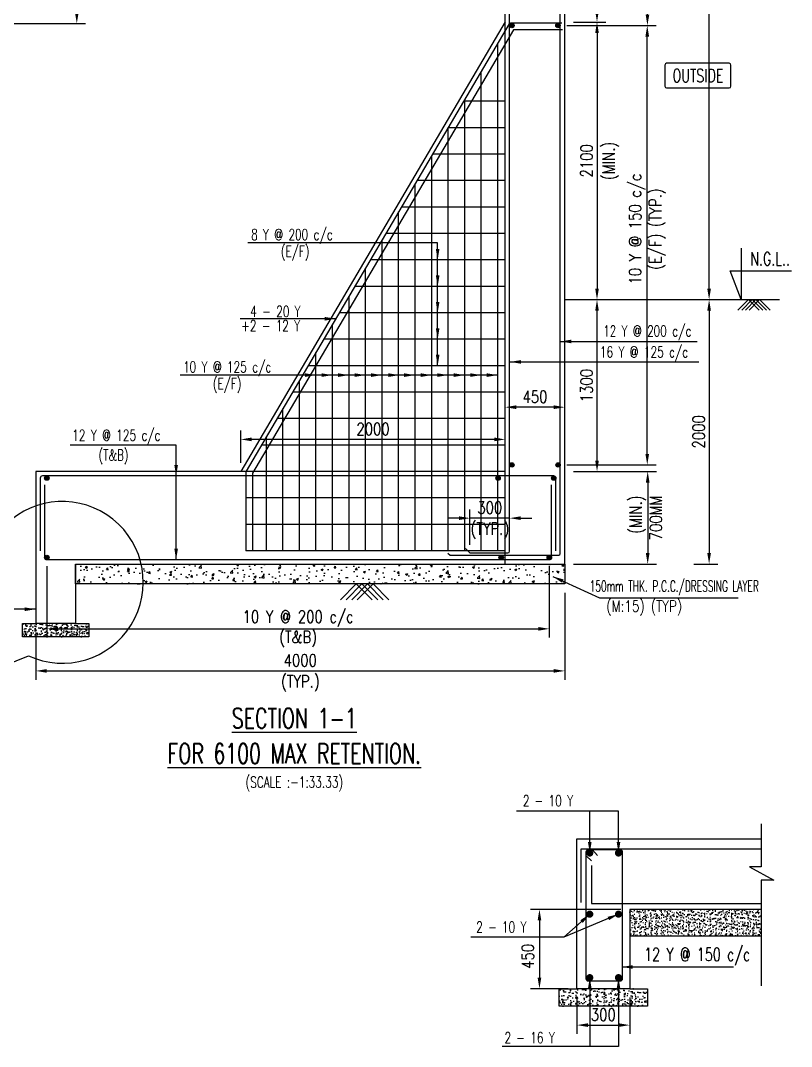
# Model space of a CAD drawing. Extents: x 455722 to 1142355, y -625363 to -272741.
# Drawn here: x 718397 to 735888, y -342805 to -319525 of the extents above; entities that cross this region are included whole.
import ezdxf
from ezdxf.enums import TextEntityAlignment as Align
from ezdxf.lldxf.tags import DXFTag

# ---------------------------------------------------------------- set-up
doc = ezdxf.new("R2010")
doc.units = 0
doc.header["$LTSCALE"] = 500
doc.header["$MEASUREMENT"] = 0
doc.linetypes.add('DASHED2', pattern=[0.375, 0.25, -0.125])
doc.layers.get('DEFPOINTS').update_dxf_attribs({"color": 4})
for name, color, linetype in [('NO. BEAM', 3, 'Continuous'), ('PCC', 7, 'Continuous'), ('S- PILE CAP', 4, 'Continuous'), ('S-BRECK LINE', 8, 'Continuous'), ('S-DIM-1', 5, 'Continuous'), ('S-FOOTING', 4, 'Continuous'), ('S-LEVEL SECTION', 3, 'Continuous'), ('S-PCC', 9, 'Continuous'), ('S-REINFORCEMENT', 6, 'Continuous'), ('S-RETAINING WALL', 6, 'Continuous'), ('S-TEXT', 2, 'Continuous'), ('S-TEXT-1', 4, 'Continuous'), ('S-TITIL', 6, 'Continuous'), ('ST', 6, 'Continuous'), ('TITLE', 4, 'Continuous')]:
    doc.layers.add(name, color=color, linetype=linetype)
doc.layers.add('S-CONCRETE', color=4, linetype='Continuous', lineweight=25)
doc.styles.add('ROMANS', font='r.shx', dxfattribs={"width": 0.8, "height": 275, "bigfont": 'bigfont.shx'})
tags = doc.linetypes.add('HIDDEN', pattern=[0.375, 0.25, -0.125]).pattern_tags.tags
tags[6:7] = [DXFTag(74, 4), DXFTag(75, 0), DXFTag(340, '0'), DXFTag(46, 1.0), DXFTag(50, 0.0), DXFTag(44, 0.0), DXFTag(45, 0.0)]
tags[4:5] = [DXFTag(74, 4), DXFTag(75, 0), DXFTag(340, '0'), DXFTag(46, 1.0), DXFTag(50, 0.0), DXFTag(44, 0.0), DXFTag(45, 0.0)]
doc.dimstyles.new('dim100', dxfattribs={"dimtxt": 250, "dimasz": 250, "dimexe": 200, "dimexo": 200, "dimgap": 100, "dimtad": 1, "dimdec": 0, "dimzin": 0, "dimdsep": 46, "dimtxsty": 'ROMANS', "dimcen": 0, "dimclrd": 5, "dimclre": 5, "dimclrt": 4, "dimadec": 0, "dimazin": 0, "dimtfac": 1, "dimtdec": 0, "dimtix": 1, "dimtofl": 0, "dimtmove": 2, "dimatfit": 3, "dimfxl": 0, "dimtolj": 1, "dimtzin": 0, "dimlwd": -1, "dimlwe": -1, "dimarcsym": 0})
doc.dimstyles.new('dim25', dxfattribs={"dimtxt": 250, "dimasz": 250, "dimexe": 200, "dimexo": 200, "dimgap": 100, "dimtad": 1, "dimdec": 0, "dimlfac": 0.25, "dimzin": 0, "dimdsep": 46, "dimtxsty": 'ROMANS', "dimcen": 0, "dimclrd": 5, "dimclre": 5, "dimclrt": 4, "dimadec": 0, "dimazin": 0, "dimtfac": 1, "dimtdec": 0, "dimtix": 1, "dimtofl": 0, "dimtmove": 2, "dimatfit": 3, "dimfxl": 0, "dimtolj": 1, "dimtzin": 0, "dimlwd": -1, "dimlwe": -1, "dimarcsym": 0})
doc.dimstyles.new('dim33.33', dxfattribs={"dimtxt": 250, "dimasz": 250, "dimexe": 200, "dimexo": 200, "dimgap": 100, "dimtad": 1, "dimdec": 0, "dimlfac": 0.333331, "dimzin": 0, "dimdsep": 46, "dimtxsty": 'ROMANS', "dimcen": 0, "dimclrd": 5, "dimclre": 5, "dimclrt": 4, "dimadec": 0, "dimazin": 0, "dimtfac": 1, "dimtdec": 0, "dimtix": 1, "dimtofl": 0, "dimtmove": 2, "dimatfit": 3, "dimfxl": 0, "dimtolj": 1, "dimtzin": 0, "dimlwd": -1, "dimlwe": -1, "dimarcsym": 0})

# ---------------------------------------------------------------- blocks, each defined once
blk = doc.blocks.new('*D299')
at = {"layer": 'DEFPOINTS', "color": 0, "transparency": 16777216}
for p in [(717331, -315092, 0), (717331, -319592, 0), (719674, -319592)]:
    blk.add_point(p, dxfattribs=at)
at = {"layer": 'S-DIM-1', "color": 5, "transparency": 16777216}
for p, q in [((717531, -315092), (719874, -315092)), ((717531, -319592), (719874, -319592))]:
    blk.add_line(p, q, dxfattribs=at)
at = {"layer": 'S-DIM-1', "color": 5, "lineweight": -3, "transparency": 16777216}
blk.add_line((719674, -315342), (719674, -319342), dxfattribs=at)
at = {"layer": 'S-DIM-1', "color": 5, "transparency": 16777216}
for points in [[(719632, -315342), (719716, -315342), (719674, -315092)], [(719632, -319342), (719716, -319342), (719674, -319592)]]:
    blk.add_solid(points, dxfattribs=at)
at = {"layer": 'S-DIM-1', "color": 4, "transparency": 16777216, "insert": (719590, -317342), "char_height": 275, "attachment_point": 5, "rotation": 90, "style": 'ROMANS'}
blk.add_mtext('\\A1; (MIN.)\\P1500MM ', dxfattribs=at)
blk = doc.blocks.new('*D344')
at = {"layer": 'DEFPOINTS', "color": 0, "ltscale": 0.3, "transparency": 16777216}
for p in [(731019, -341493, 288), (732219, -341493, 288), (732219, -342320)]:
    blk.add_point(p, dxfattribs=at)
at = {"layer": 'S-DIM-1', "color": 5, "ltscale": 0.3, "transparency": 16777216}
for p, q in [((731019, -341693), (731019, -342520)), ((732219, -341693), (732219, -342520)), ((731269, -342320), (731969, -342320))]:
    blk.add_line(p, q, dxfattribs=at)
for points in [[(731269, -342278), (731269, -342361), (731019, -342320)], [(731969, -342278), (731969, -342361), (732219, -342320)]]:
    blk.add_solid(points, dxfattribs=at)
at = {"layer": 'S-DIM-1', "color": 4, "ltscale": 0.3, "transparency": 16777216, "insert": (731619, -342082), "char_height": 275, "attachment_point": 5, "style": 'ROMANS'}
blk.add_mtext('\\A1;300', dxfattribs=at)
blk = doc.blocks.new('*D345')
at = {"layer": 'DEFPOINTS', "color": 0, "ltscale": 0.3, "transparency": 16777216}
for p in [(732219, -339694, 288), (730170, -341493), (731019, -341493, 288)]:
    blk.add_point(p, dxfattribs=at)
at = {"layer": 'S-DIM-1', "color": 5, "ltscale": 0.3, "transparency": 16777216}
for p, q in [((732019, -339694), (729970, -339694)), ((730170, -339944), (730170, -341243)), ((730819, -341493), (729970, -341493))]:
    blk.add_line(p, q, dxfattribs=at)
for points in [[(730129, -339944), (730212, -339944), (730170, -339694)], [(730129, -341243), (730212, -341243), (730170, -341493)]]:
    blk.add_solid(points, dxfattribs=at)
at = {"layer": 'S-DIM-1', "color": 4, "ltscale": 0.3, "transparency": 16777216, "insert": (729906, -340760), "char_height": 275, "attachment_point": 5, "rotation": 90, "style": 'ROMANS'}
blk.add_mtext('\\A1;450', dxfattribs=at)
blk = doc.blocks.new('*D368')
at = {"layer": 'DEFPOINTS', "color": 0, "transparency": 16777216}
for p in [(730594, -307209, 0), (732620, -307209), (730589, -319639, 0)]:
    blk.add_point(p, dxfattribs=at)
at = {"layer": 'S-DIM-1', "color": 5, "transparency": 16777216}
for p, q in [((730794, -307209), (732820, -307209)), ((730789, -319639), (732820, -319639))]:
    blk.add_line(p, q, dxfattribs=at)
at = {"layer": 'S-DIM-1', "color": 5, "lineweight": -3, "transparency": 16777216}
blk.add_line((732620, -319389), (732620, -307459), dxfattribs=at)
at = {"layer": 'S-DIM-1', "color": 5, "transparency": 16777216}
for points in [[(732579, -307459), (732662, -307459), (732620, -307209)], [(732579, -319389), (732662, -319389), (732620, -319639)]]:
    blk.add_solid(points, dxfattribs=at)
at = {"layer": 'S-DIM-1', "color": 4, "transparency": 16777216, "insert": (732620, -315131), "char_height": 275, "attachment_point": 5, "rotation": 90, "style": 'ROMANS'}
blk.add_mtext('\\A1;{8 Y @ 200 c/c\\P(E/F) (TYP.)}', dxfattribs=at)
blk = doc.blocks.new('*D369')
at = {"layer": 'DEFPOINTS', "color": 0, "transparency": 16777216}
for p in [(718994, -331709, -19), (730394, -331709, -19), (730394, -333328)]:
    blk.add_point(p, dxfattribs=at)
at = {"layer": 'S-DIM-1', "color": 5, "transparency": 16777216}
for p, q in [((718994, -331909), (718994, -333528)), ((730394, -331909), (730394, -333528)), ((719244, -333328), (730144, -333328))]:
    blk.add_line(p, q, dxfattribs=at)
for points in [[(719244, -333286), (719244, -333370), (718994, -333328)], [(730144, -333286), (730144, -333370), (730394, -333328)]]:
    blk.add_solid(points, dxfattribs=at)
at = {"layer": 'S-DIM-1', "color": 4, "transparency": 16777216, "insert": (724694, -333328), "char_height": 275, "attachment_point": 5, "style": 'ROMANS'}
blk.add_mtext('\\A1;10 Y @ 200 c/c\\P(T&B)', dxfattribs=at)
blk = doc.blocks.new('*D370')
at = {"layer": 'DEFPOINTS', "color": 0, "transparency": 16777216}
for p in [(730744, -332309), (718744, -333209), (730744, -334283)]:
    blk.add_point(p, dxfattribs=at)
at = {"layer": 'S-DIM-1', "color": 5, "transparency": 16777216}
for p, q in [((730744, -332509), (730744, -334483)), ((718744, -333409), (718744, -334483)), ((718994, -334283), (730494, -334283))]:
    blk.add_line(p, q, dxfattribs=at)
for points in [[(718994, -334241), (718994, -334324), (718744, -334283)], [(730494, -334241), (730494, -334324), (730744, -334283)]]:
    blk.add_solid(points, dxfattribs=at)
at = {"layer": 'S-DIM-1', "color": 4, "transparency": 16777216, "char_height": 275, "style": 'ROMANS'}
for s, insert, attachment_point in [('\\A1;4000', (724744, -334183), 8), ('\\A1;(TYP.)', (724744, -334383), 2)]:
    blk.add_mtext(s, dxfattribs=dict(at, insert=insert, attachment_point=attachment_point))
blk = doc.blocks.new('*D371')
at = {"layer": 'DEFPOINTS', "color": 0, "transparency": 16777216}
for p in [(730744, -307559, 0), (734019, -307559), (732523, -325859, 0)]:
    blk.add_point(p, dxfattribs=at)
at = {"layer": 'S-DIM-1', "color": 5, "transparency": 16777216}
for p, q in [((730944, -307559), (734219, -307559)), ((732723, -325859), (734219, -325859))]:
    blk.add_line(p, q, dxfattribs=at)
at = {"layer": 'S-DIM-1', "color": 5, "lineweight": -3, "transparency": 16777216}
blk.add_line((734019, -325609), (734019, -307809), dxfattribs=at)
at = {"layer": 'S-DIM-1', "color": 5, "transparency": 16777216}
for points in [[(733978, -307809), (734061, -307809), (734019, -307559)], [(733978, -325609), (734061, -325609), (734019, -325859)]]:
    blk.add_solid(points, dxfattribs=at)
at = {"layer": 'S-DIM-1', "color": 4, "transparency": 16777216, "insert": (734019, -314103), "char_height": 275, "attachment_point": 5, "rotation": 90, "style": 'ROMANS'}
blk.add_mtext('\\A1;6100\\P(MAX.)', dxfattribs=at)
blk = doc.blocks.new('*D373')
at = {"layer": 'DEFPOINTS', "color": 0, "transparency": 16777216}
for p in [(728594, -330817), (729494, -331458), (728594, -331619)]:
    blk.add_point(p, dxfattribs=at)
at = {"layer": 'S-DIM-1', "color": 5, "transparency": 16777216}
for p, q in [((728594, -331419), (728594, -330617)), ((729494, -331258), (729494, -330617))]:
    blk.add_line(p, q, dxfattribs=at)
at = {"layer": 'S-DIM-1', "color": 5, "lineweight": -3, "transparency": 16777216}
for p, q in [((728344, -330817), (728094, -330817)), ((729494, -330817), (728594, -330817)), ((729744, -330817), (729994, -330817))]:
    blk.add_line(p, q, dxfattribs=at)
at = {"layer": 'S-DIM-1', "color": 5, "transparency": 16777216}
for points in [[(728344, -330776), (728344, -330859), (728594, -330817)], [(729744, -330776), (729744, -330859), (729494, -330817)]]:
    blk.add_solid(points, dxfattribs=at)
at = {"layer": 'S-DIM-1', "color": 4, "transparency": 16777216, "char_height": 275, "style": 'ROMANS'}
for s, insert, attachment_point in [('\\A1;300', (729044, -330717), 8), ('\\A1;(TYP.)', (729044, -330917), 2)]:
    blk.add_mtext(s, dxfattribs=dict(at, insert=insert, attachment_point=attachment_point))
blk = doc.blocks.new('*D374')
at = {"layer": 'DEFPOINTS', "color": 0, "transparency": 16777216}
for p in [(729394, -328299), (729394, -328673), (730744, -328693)]:
    blk.add_point(p, dxfattribs=at)
at = {"layer": 'S-DIM-1', "color": 5, "transparency": 16777216}
for p, q in [((729394, -328473), (729394, -328099)), ((730744, -328493), (730744, -328099))]:
    blk.add_line(p, q, dxfattribs=at)
at = {"layer": 'S-DIM-1', "color": 5, "lineweight": -3, "transparency": 16777216}
blk.add_line((730494, -328299), (729644, -328299), dxfattribs=at)
at = {"layer": 'S-DIM-1', "color": 5, "transparency": 16777216}
for points in [[(729644, -328257), (729644, -328341), (729394, -328299)], [(730494, -328257), (730494, -328341), (730744, -328299)]]:
    blk.add_solid(points, dxfattribs=at)
at = {"layer": 'S-DIM-1', "color": 4, "transparency": 16777216, "insert": (730069, -328062), "char_height": 275, "attachment_point": 5, "style": 'ROMANS'}
blk.add_mtext('\\A1;450', dxfattribs=at)
blk = doc.blocks.new('*D378')
at = {"layer": 'DEFPOINTS', "color": 0, "transparency": 16777216}
for p in [(730744, -319559, 0), (730744, -325859, 0), (731476, -325859)]:
    blk.add_point(p, dxfattribs=at)
at = {"layer": 'S-DIM-1', "color": 5, "transparency": 16777216}
for p, q in [((730944, -319559), (731676, -319559)), ((730944, -325859), (731676, -325859))]:
    blk.add_line(p, q, dxfattribs=at)
at = {"layer": 'S-DIM-1', "color": 5, "lineweight": -3, "transparency": 16777216}
blk.add_line((731476, -319809), (731476, -325609), dxfattribs=at)
at = {"layer": 'S-DIM-1', "color": 5, "transparency": 16777216}
for points in [[(731435, -319809), (731518, -319809), (731476, -319559)], [(731435, -325609), (731518, -325609), (731476, -325859)]]:
    blk.add_solid(points, dxfattribs=at)
at = {"layer": 'S-DIM-1', "color": 4, "transparency": 16777216, "char_height": 275, "attachment_point": 5, "rotation": 90, "style": 'ROMANS'}
for s, insert in [('\\A1;2100', (731239, -322709)), ('\\A1;(MIN.)', (731786, -322709))]:
    blk.add_mtext(s, dxfattribs=dict(at, insert=insert))
blk = doc.blocks.new('*D379')
at = {"layer": 'DEFPOINTS', "color": 0, "transparency": 16777216}
for p in [(731476, -329759, 0), (730744, -331859, 0), (732626, -331859)]:
    blk.add_point(p, dxfattribs=at)
at = {"layer": 'S-DIM-1', "color": 5, "transparency": 16777216}
for p, q in [((731676, -329759), (732826, -329759)), ((730944, -331859), (732826, -331859))]:
    blk.add_line(p, q, dxfattribs=at)
at = {"layer": 'S-DIM-1', "color": 5, "lineweight": -3, "transparency": 16777216}
blk.add_line((732626, -330009), (732626, -331609), dxfattribs=at)
at = {"layer": 'S-DIM-1', "color": 5, "transparency": 16777216}
for points in [[(732584, -330009), (732668, -330009), (732626, -329759)], [(732584, -331609), (732668, -331609), (732626, -331859)]]:
    blk.add_solid(points, dxfattribs=at)
at = {"layer": 'S-DIM-1', "color": 4, "transparency": 16777216, "insert": (732583, -330809), "char_height": 275, "attachment_point": 5, "rotation": 90, "style": 'ROMANS'}
blk.add_mtext('\\A1; (MIN.)\\P700MM ', dxfattribs=at)
blk = doc.blocks.new('*D380')
at = {"layer": 'DEFPOINTS', "color": 0, "transparency": 16777216}
for p in [(733471, -325859), (733471, -331859), (734019, -331859)]:
    blk.add_point(p, dxfattribs=at)
at = {"layer": 'S-DIM-1', "color": 5, "transparency": 16777216}
for p, q in [((733671, -325859), (734219, -325859)), ((733671, -331859), (734219, -331859))]:
    blk.add_line(p, q, dxfattribs=at)
at = {"layer": 'S-DIM-1', "color": 5, "lineweight": -3, "transparency": 16777216}
blk.add_line((734019, -326109), (734019, -331609), dxfattribs=at)
at = {"layer": 'S-DIM-1', "color": 5, "transparency": 16777216}
for points in [[(733978, -326109), (734061, -326109), (734019, -325859)], [(733978, -331609), (734061, -331609), (734019, -331859)]]:
    blk.add_solid(points, dxfattribs=at)
at = {"layer": 'S-DIM-1', "color": 4, "transparency": 16777216, "insert": (733782, -328859), "char_height": 275, "attachment_point": 5, "rotation": 90, "style": 'ROMANS'}
blk.add_mtext('\\A1;2000', dxfattribs=at)
blk = doc.blocks.new('*D381')
at = {"layer": 'DEFPOINTS', "color": 0, "transparency": 16777216}
for p in [(730744, -313559, 0), (731476, -313559), (730744, -319559, 0)]:
    blk.add_point(p, dxfattribs=at)
at = {"layer": 'S-DIM-1', "color": 5, "transparency": 16777216}
for p, q in [((730944, -313559), (731676, -313559)), ((730944, -319559), (731676, -319559))]:
    blk.add_line(p, q, dxfattribs=at)
at = {"layer": 'S-DIM-1', "color": 5, "lineweight": -3, "transparency": 16777216}
blk.add_line((731476, -319309), (731476, -313809), dxfattribs=at)
at = {"layer": 'S-DIM-1', "color": 5, "transparency": 16777216}
for points in [[(731435, -313809), (731518, -313809), (731476, -313559)], [(731435, -319309), (731518, -319309), (731476, -319559)]]:
    blk.add_solid(points, dxfattribs=at)
at = {"layer": 'S-DIM-1', "color": 4, "transparency": 16777216, "char_height": 275, "attachment_point": 5, "rotation": 90, "style": 'ROMANS'}
for s, insert in [('\\A1;2000', (731239, -316559)), ('\\A1;(MIN.)', (731786, -316559))]:
    blk.add_mtext(s, dxfattribs=dict(at, insert=insert))
blk = doc.blocks.new('*D322')
at = {"layer": 'DEFPOINTS', "color": 0, "transparency": 16777216}
for p in [(723394, -329030), (723394, -329759), (729394, -329759)]:
    blk.add_point(p, dxfattribs=at)
at = {"layer": 'S-DIM-1', "color": 5, "transparency": 16777216}
for p, q in [((723394, -329559), (723394, -328830)), ((729394, -329559), (729394, -328830))]:
    blk.add_line(p, q, dxfattribs=at)
at = {"layer": 'S-DIM-1', "color": 5, "lineweight": -3, "transparency": 16777216}
blk.add_line((729144, -329030), (723644, -329030), dxfattribs=at)
at = {"layer": 'S-DIM-1', "color": 5, "transparency": 16777216}
for points in [[(723644, -328988), (723644, -329072), (723394, -329030)], [(729144, -328988), (729144, -329072), (729394, -329030)]]:
    blk.add_solid(points, dxfattribs=at)
at = {"layer": 'S-DIM-1', "color": 4, "transparency": 16777216, "insert": (726394, -328793), "char_height": 275, "attachment_point": 5, "style": 'ROMANS'}
blk.add_mtext('\\A1;2000', dxfattribs=at)
blk = doc.blocks.new('*D323')
at = {"layer": 'DEFPOINTS', "color": 0, "transparency": 16777216}
for p in [(730744, -325859), (731476, -325859), (730744, -329759)]:
    blk.add_point(p, dxfattribs=at)
at = {"layer": 'S-DIM-1', "color": 5, "transparency": 16777216}
for p, q in [((730944, -325859), (731676, -325859)), ((730944, -329759), (731676, -329759))]:
    blk.add_line(p, q, dxfattribs=at)
at = {"layer": 'S-DIM-1', "color": 5, "lineweight": -3, "transparency": 16777216}
blk.add_line((731476, -329509), (731476, -326109), dxfattribs=at)
at = {"layer": 'S-DIM-1', "color": 5, "transparency": 16777216}
for points in [[(731435, -326109), (731518, -326109), (731476, -325859)], [(731435, -329509), (731518, -329509), (731476, -329759)]]:
    blk.add_solid(points, dxfattribs=at)
at = {"layer": 'S-DIM-1', "color": 4, "transparency": 16777216, "insert": (731239, -327809), "char_height": 275, "attachment_point": 5, "rotation": 90, "style": 'ROMANS'}
blk.add_mtext('\\A1;1300', dxfattribs=at)
blk = doc.blocks.new('*D328')
at = {"layer": 'DEFPOINTS', "color": 0, "transparency": 16777216}
for p in [(730589, -319639, 0), (732616, -319639), (730594, -329609, 0)]:
    blk.add_point(p, dxfattribs=at)
at = {"layer": 'S-DIM-1', "color": 5, "transparency": 16777216}
for p, q in [((730789, -319639), (732816, -319639)), ((730794, -329609), (732816, -329609))]:
    blk.add_line(p, q, dxfattribs=at)
at = {"layer": 'S-DIM-1', "color": 5, "lineweight": -3, "transparency": 16777216}
blk.add_line((732616, -329359), (732616, -319889), dxfattribs=at)
at = {"layer": 'S-DIM-1', "color": 5, "transparency": 16777216}
for points in [[(732574, -319889), (732657, -319889), (732616, -319639)], [(732574, -329359), (732657, -329359), (732616, -329609)]]:
    blk.add_solid(points, dxfattribs=at)
at = {"layer": 'S-DIM-1', "color": 4, "transparency": 16777216, "insert": (732616, -324256), "char_height": 275, "attachment_point": 5, "rotation": 90, "style": 'ROMANS'}
blk.add_mtext('\\A1;{10 Y @ 150 c/c\\P(E/F) (TYP.)}', dxfattribs=at)

msp = doc.modelspace()

# ---------------------------------------------------------------- hatches: boundary and pattern name
at = {"layer": 'PCC'}
h = msp.add_hatch(dxfattribs=at)
h.set_pattern_fill('AR-CONC', color=8, scale=22.5, angle=180, style=0)
h.set_pattern_definition([(130, (1043828.34, -413166.18), (-161.38354, -14.11923), [16.875, -185.625]), (185, (1043828.34, -413166.18), (31.21905, 169.24323), [13.5, -148.5]), (79.5486, (1043814.9, -413167.36), (-130.16461, 155.1239), [14.34154, -157.756975]), (133.8158, (1043828.34, -413121.18), (-240.12924, -37.24178), [25.3125, -278.4375]), (83.3644, (1043808.33, -413124.28), (-210.29911, 219.17652), [21.51231, -236.63542]), (188.8158, (1043828.34, -413121.18), (-210.29894, 219.17669), [20.25, -222.75]), (159, (1043805.84, -413132.43), (-134.304087, -90.58925), [16.875, -185.625]), (214, (1043805.84, -413132.43), (-54.74595, 163.15876), [13.5, -148.5]), (108.5486, (1043794.65, -413139.98), (-189.05009, 72.56936), [14.34154, -157.756975]), (142.5, (1043828.343, -413166.18), (-2.735967, 74.901117), [0, -146.7, 0, -150.75, 0, -149.0625]), (172.5, (1043828.34, -413166.18), (-59.190646, 88.742635), [0, -85.95, 0, -143.325, 0, -56.8125]), (212.5, (1043878.52, -413166.18), (-120.110048, -5.074846), [0, -56.25, 0, -175.5, 0, -232.875]), (222.5, (1043901.02, -413166.18), (-131.216888, 22.52362), [0, -73.125, 0, -116.55, 0, -165.375])])
h.paths.add_polyline_path([(719643.855, -333208.65), (719943.855, -333208.65), (719943.855, -333508.65), (718743.855, -333508.65), (718443.855, -333508.65), (718443.855, -333208.65), (718743.855, -333208.65)])
h = msp.add_hatch(dxfattribs=at)
h.set_pattern_fill('AR-CONC', color=8, scale=24, angle=180, style=0)
h.set_pattern_definition([(130, (1017150.63, -432240.87), (-172.142444, -15.06051), [18, -198]), (185, (1017150.63, -432240.87), (33.30032, 180.52611), [14.4, -158.4]), (79.5486, (1017136.28, -432242.13), (-138.84225, 165.46549), [15.29765, -168.27411]), (133.8158, (1017150.63, -432192.87), (-256.13785, -39.72456), [27, -297]), (83.3644, (1017129.28, -432196.18), (-224.31905, 233.78829), [22.94647, -252.41112]), (188.8158, (1017150.63, -432192.87), (-224.31887, 233.78846), [21.6, -237.6]), (159, (1017126.63, -432204.87), (-143.25769, -96.628534), [18, -198]), (214, (1017126.63, -432204.87), (-58.39568, 174.03601), [14.4, -158.4]), (108.5486, (1017114.69, -432212.93), (-201.65343, 77.40732), [15.29765, -168.27411]), (142.5, (1017150.63, -432240.873), (-2.918365, 79.894525), [0, -156.48, 0, -160.8, 0, -159]), (172.5, (1017150.63, -432240.87), (-63.13669, 94.65881), [0, -91.68, 0, -152.88, 0, -60.6]), (212.5, (1017204.15, -432240.87), (-128.117385, -5.413169), [0, -60, 0, -187.2, 0, -248.4]), (222.5, (1017228.15, -432240.87), (-139.96468, 24.025196), [0, -78, 0, -124.32, 0, -176.4])])
h.paths.add_polyline_path([(732218.716, -340293.832), (732218.716, -340293.832), (732218.716, -339694.096), (735203.538, -339694.096), (735203.538, -340293.831)])
h = msp.add_hatch(dxfattribs=at)
h.set_pattern_fill('AR-CONC', color=8, scale=30, angle=180, style=0)
h.set_pattern_definition([(130, (1164464.7, -448102.91), (-215.178055, -18.82564), [22.5, -247.5]), (185, (1164464.7, -448102.91), (41.6254, 225.65764), [18, -198]), (79.5486, (1164446.77, -448104.48), (-173.55281, 206.83186), [19.12206, -210.34263]), (133.8158, (1164464.7, -448042.9), (-320.17231, -49.6557), [33.75, -371.25]), (83.3644, (1164438.02, -448047.05), (-280.39881, 292.23536), [28.68309, -315.5139]), (188.8158, (1164464.7, -448042.9), (-280.39858, 292.23558), [27, -297]), (159, (1164434.7, -448057.91), (-179.072116, -120.78567), [22.5, -247.5]), (214, (1164434.7, -448057.91), (-72.9946, 217.54501), [18, -198]), (108.5486, (1164419.78, -448067.98), (-252.06679, 96.75915), [19.12206, -210.34263]), (142.5, (1164464.7, -448102.91), (-3.647957, 99.868156), [0, -195.6, 0, -201, 0, -198.75]), (172.5, (1164464.7, -448102.91), (-78.92086, 118.323514), [0, -114.6, 0, -191.1, 0, -75.75]), (212.5, (1164531.6, -448102.91), (-160.146731, -6.766462), [0, -75, 0, -234, 0, -310.5]), (222.5, (1164561.6, -448102.91), (-174.95585, 30.031495), [0, -97.5, 0, -155.4, 0, -220.5])])
h.paths.add_polyline_path([(731018.716, -341492.872), (730618.716, -341492.872), (730618.716, -341892.872), (731018.716, -341892.872), (732618.716, -341892.872), (732618.716, -341492.872), (732218.716, -341492.872)])
at = {"layer": 'S-PCC', "linetype": 'ByBlock'}
h = msp.add_hatch(dxfattribs=at)
h.set_pattern_fill('AR-CONC,_O', color=256, scale=66.666667)
h.set_pattern_definition([(50, (-16371963.57, 79468.57), (478.173455, -41.834757), [50, -550]), (355, (-16371963.57, 79468.57), (-92.500889, 501.461422), [40, -440]), (100.4514445, (-16371923.72, 79465.1), (385.672564, 459.626661), [42.493461, -467.428075]), (46.1842, (-16371963.6, 79601.9), (711.49422, -110.346187), [75, -825]), (96.6356355, (-16371904.3, 79592.7), (623.107964, 649.4124), [63.740228, -701.142507]), (351.184164, (-16371963.6, 79601.9), (623.107963, 649.4124), [60, -660]), (21, (-16371896.9, 79568.57), (397.938035, -268.412594), [50, -550]), (326, (-16371896.9, 79568.57), (162.210221, 483.433363), [40, -440]), (71.4514447, (-16371863.74, 79546.2), (560.148251, 215.020769), [42.49346, -467.428075]), (37.5, (-16371963.57, 79468.57), (8.1065702, 221.9292359), [0, -434.6666667, 0, -446.6666667, 0, -441.6666667]), (7.5, (-16371963.57, 79468.57), (175.3796916, 262.9411413), [0, -254.6666667, 0, -424.6666667, 0, -168.3333333]), (327.5, (-16372112.24, 79468.57), (355.8816241, -15.0365812), [0, -166.6666667, 0, -520, 0, -690]), (317.5, (-16372178.9, 79468.57), (388.7907796, 66.736655), [0, -216.6666667, 0, -345.3333333, 0, -490])])
h.paths.add_polyline_path([(719643.855, -332308.65), (719643.855, -331858.65), (730743.855, -331858.65), (730743.855, -332308.65)])

# ---------------------------------------------------------------- linework, layer by layer
at = {"color": 1}
msp.add_line((730743.855, -325858.65, 9.84), (735617.434, -325858.65, 9.84), dxfattribs=at)
at = {"layer": 'NO. BEAM', "color": 7, "elevation": 39.097}
msp.add_lwpolyline([(734475.479, -320495.825), (733055.479, -320495.825, 0.414213562), (733015.479, -320535.825), (733015.479, -321015.825, 0.414213562), (733055.479, -321055.825), (734475.479, -321055.825, 0.414213562), (734515.479, -321015.825), (734515.479, -320535.825, 0.414213562)], format="xyb", close=True, dxfattribs=at)
at = {"layer": 'PCC', "color": 8}
for p, q in [((735203.538, -339694.096), (732218.716, -339694.096)), ((732218.716, -340293.832), (735203.538, -340293.831))]:
    msp.add_line(p, q, dxfattribs=at)
at = {"layer": 'PCC', "color": 8, "elevation": 9.84}
msp.add_lwpolyline([(719643.855, -333208.65), (719943.855, -333208.65), (719943.855, -333508.65), (718743.855, -333508.65), (718443.855, -333508.65), (718443.855, -333208.65), (718743.855, -333208.65)], dxfattribs=at)
at = {"layer": 'PCC', "color": 8}
msp.add_lwpolyline([(732218.716, -341492.872), (732618.716, -341492.872), (732618.716, -341892.872), (731018.716, -341892.872), (730618.716, -341892.872), (730618.716, -341492.872), (731018.716, -341492.872)], dxfattribs=at)
at = {"layer": 'S- PILE CAP', "color": 8, "linetype": 'HIDDEN', "ltscale": 1500}
for p, q in [((729393.855, -329758.65, 9.84), (723393.855, -329758.65, 9.84)), ((729393.855, -331858.65, 9.84), (729393.855, -329758.65, 9.84)), ((729393.855, -330358.65, 9.84), (723509.873, -330358.65, 9.84)), ((729393.855, -330958.65, 9.84), (723509.873, -330958.65, 9.84)), ((729393.855, -331558.65, 9.84), (723509.873, -331558.65, 9.84))]:
    msp.add_line(p, q, dxfattribs=at)
at = {"layer": 'S- PILE CAP', "color": 8, "linetype": 'HIDDEN', "ltscale": 1500, "elevation": 9.84}
msp.add_lwpolyline([(729393.855, -329758.65), (729393.855, -319558.65)], dxfattribs=at)
at = {"layer": 'S-BRECK LINE', "ltscale": 0.3, "elevation": -287.972}
msp.add_lwpolyline([(735203.538, -337752.2), (735203.538, -338731.849), (734932.334, -338731.849), (735489.696, -339027.756), (735203.538, -339027.756), (735203.538, -341426.936)], dxfattribs=at)
at = {"layer": 'S-CONCRETE', "lineweight": -2, "ltscale": 20}
msp.add_line((731018.716, -339694.096), (731018.716, -338094.096), dxfattribs=at)
at = {"layer": 'S-FOOTING'}
for p, q in [((723393.855, -329758.65, 9.84), (718743.855, -329758.65, 9.84)), ((718743.855, -329758.65, 9.84), (718743.855, -331858.65, 9.84)), ((718743.855, -331858.65, 9.84), (718743.855, -333208.65, 9.84)), ((719643.855, -331858.65, 9.84), (730743.855, -331858.65, 9.84)), ((719643.855, -331858.65, 9.84), (719643.855, -333208.65, 9.84)), ((719643.855, -333208.65, 9.84), (718743.855, -333208.65, 9.84))]:
    msp.add_line(p, q, dxfattribs=at)
at = {"layer": 'S-LEVEL SECTION', "elevation": 9.84}
msp.add_lwpolyline([(734744.284, -324688.25), (734744.284, -325858.65), (734494.284, -325208.65), (735888.015, -325208.65)], dxfattribs=at)
at = {"layer": 'S-PCC', "elevation": 9.84}
for points in [[(735151.793, -326097.298), (734913.144, -325858.65), (734674.496, -326097.298)], [(735236.168, -326097.298), (734997.519, -325858.65), (734758.871, -326097.298)], [(735320.543, -326097.298), (735081.894, -325858.65), (734843.246, -326097.298)], [(735404.918, -326097.298), (735166.269, -325858.65), (734927.621, -326097.298)], [(726373.566, -332666.622), (726015.593, -332308.65), (725657.62, -332666.622)], [(726500.129, -332666.622), (726142.156, -332308.65), (725784.183, -332666.622)], [(726626.691, -332666.622), (726268.718, -332308.65), (725910.745, -332666.622)], [(726753.254, -332666.622), (726395.281, -332308.65), (726037.308, -332666.622)]]:
    msp.add_lwpolyline(points, dxfattribs=at)
msp.add_lwpolyline([(719643.855, -332308.65), (719643.855, -331858.65), (730743.855, -331858.65), (730743.855, -332308.65)], close=True, dxfattribs=at)
at = {"layer": 'S-REINFORCEMENT', "color": 8, "ltscale": 10}
for p, q in [((729393.855, -321358.65, 9.84), (728451.05, -321358.65, 9.84)), ((729393.855, -321958.65, 9.84), (728098.109, -321958.65, 9.84)), ((729393.855, -322558.65, 9.84), (727745.167, -322558.65, 9.84)), ((729393.855, -323158.65, 9.84), (727392.226, -323158.65, 9.84)), ((729393.855, -323758.65, 9.84), (727039.285, -323758.65, 9.84)), ((729393.855, -324358.65, 9.84), (726686.344, -324358.65, 9.84)), ((729393.855, -324958.65, 9.84), (726333.403, -324958.65, 9.84)), ((729393.855, -325558.65, 9.84), (725980.461, -325558.65, 9.84)), ((729393.855, -326158.65, 9.84), (725627.52, -326158.65, 9.84)), ((729393.855, -326758.65, 9.84), (725274.579, -326758.65, 9.84)), ((729393.855, -327358.65, 9.84), (724921.638, -327358.65, 9.84)), ((729393.855, -327958.65, 9.84), (724568.697, -327958.65, 9.84)), ((729393.855, -328558.65, 9.84), (724215.756, -328558.65, 9.84)), ((729393.855, -329158.65, 9.84), (723862.814, -329158.65, 9.84))]:
    msp.add_line(p, q, dxfattribs=at)
at = {"layer": 'S-REINFORCEMENT', "color": 5, "ltscale": 10, "elevation": 9.84}
for points in [[(728093.855, -331608.65), (728143.855, -331658.65), (730593.855, -331658.65, 0.414213562), (730643.855, -331608.65), (730643.855, -307167.605, 0.414213562), (730593.855, -307117.605), (730303.355, -307117.605)], [(728493.855, -331503.374), (728593.855, -331603.374), (729456.355, -331603.374, 0.414213562), (729493.855, -331565.874), (729493.855, -313675.403, -0.414213562), (729543.855, -313625.403), (730285.21, -313625.403)], [(730675.079, -319585.88), (729515.303, -319585.88, 0.265773208), (729482.981, -319604.367), (723515.051, -329749.848, 0.133719584), (723509.873, -329768.861), (723509.873, -331558.65)], [(730543.855, -331558.65), (730543.855, -329908.65, 0.414213562), (730493.855, -329858.65), (718893.855, -329858.65, 0.414213562), (718843.855, -329908.65), (718843.855, -331558.65)], [(718943.855, -330058.65), (718943.855, -331708.65, 0.414213562), (718993.855, -331758.65), (730393.855, -331758.65, 0.414213562), (730443.855, -331708.65), (730443.855, -330058.65)]]:
    msp.add_lwpolyline(points, format="xyb", dxfattribs=at)
at = {"layer": 'S-REINFORCEMENT', "color": 5, "ltscale": 10, "const_width": 50, "elevation": 9.84}
for points in [[(729518.855, -319638.664, 1), (729568.855, -319638.664, 1)], [(730564.394, -319638.664, 1), (730614.394, -319638.664, 1)], [(729518.855, -329608.648, 1), (729568.855, -329608.648, 1)], [(730568.855, -329608.648, 1), (730618.855, -329608.648, 1)], [(719018.855, -329908.65, 1), (718968.855, -329908.65, 1)], [(729257.005, -329908.65, 1), (729207.005, -329908.65, 1)], [(730468.855, -329908.65, -1), (730518.855, -329908.65, -1)], [(719018.855, -331708.65, -1), (718968.855, -331708.65, -1)], [(729326.846, -331708.65, -1), (729276.846, -331708.65, -1)], [(730418.855, -331708.65, -1), (730368.855, -331708.65, -1)]]:
    msp.add_lwpolyline(points, format="xyb", close=True, dxfattribs=at)
at = {"layer": 'S-REINFORCEMENT', "color": 5, "ltscale": 10, "elevation": 9.84}
msp.add_lwpolyline([(730692.919, -319735.88), (729579.647, -319735.88), (723659.873, -329799.496), (723659.873, -331558.65)], dxfattribs=at)
at = {"layer": 'S-REINFORCEMENT', "color": 8, "ltscale": 10, "elevation": 9.84}
for points in [[(729225.618, -331558.65), (729225.618, -320041.883)], [(728850.618, -331558.65), (728850.618, -320679.383)], [(728475.618, -331558.65), (728475.618, -321316.883)], [(728100.618, -331558.65), (728100.618, -321954.383)], [(727725.618, -331558.65), (727725.618, -322591.883)], [(727350.618, -331558.65), (727350.618, -323229.383)], [(726975.618, -331558.65), (726975.618, -323866.883)], [(726600.618, -331558.65), (726600.618, -324504.383)], [(726225.618, -331558.65), (726225.618, -325141.883)], [(725850.618, -331558.65), (725850.618, -325779.383)], [(725475.618, -331558.65), (725475.618, -326416.883)], [(725100.618, -331558.65), (725100.618, -327054.383)], [(724725.618, -331558.65), (724725.618, -327691.883)], [(724350.618, -331558.65), (724350.618, -328329.383)], [(723975.618, -331558.65), (723975.618, -328966.883)]]:
    msp.add_lwpolyline(points, dxfattribs=at)
at = {"layer": 'S-REINFORCEMENT', "color": 5, "ltscale": 10}
for centre in [(729543.855, -319638.664, 9.84), (730589.394, -319638.664, 9.84), (729543.855, -329608.648, 9.84), (730593.855, -329608.648, 9.84), (718993.855, -329908.65, 9.84), (729232.005, -329908.65, 9.84), (730493.855, -329908.65, 9.84), (718993.855, -331708.65, 9.84), (729301.846, -331708.65, 9.84), (730393.855, -331708.65, 9.84)]:
    msp.add_circle(centre, 50, dxfattribs=at)
at = {"layer": 'S-RETAINING WALL', "color": 4, "elevation": 9.84}
for points in [[(730743.855, -331858.65), (730743.855, -306958.65)], [(729393.855, -319558.65), (729393.855, -313558.65)], [(729393.855, -319558.65), (723393.855, -329758.65)]]:
    msp.add_lwpolyline(points, dxfattribs=at)
at = {"layer": 'S-TEXT', "color": 2, "ltscale": 11, "elevation": 11.093}
msp.add_lwpolyline([(717889.592, -333389.572), (716926.096, -334606.474), (718577.361, -333939.508)], dxfattribs=at)
at = {"layer": 'S-TEXT', "color": 2, "ltscale": 11}
msp.add_arc((719346.069, -332273.094, 11.093), 1835.17, 245.2363728, 217.472373, dxfattribs=at)
at = {"layer": 'S-TEXT-1', "ltscale": 0.3}
msp.add_line((731018.716, -338094.096), (735203.538, -338094.096, -287.972), dxfattribs=at)
msp.add_lwpolyline([(732218.716, -340293.832), (732218.716, -341492.872), (731018.716, -341492.872), (731018.716, -339694.096)], dxfattribs=at)
at = {"layer": 'S-TEXT-1', "color": 8, "linetype": 'DASHED2', "ltscale": 0.1}
msp.add_lwpolyline([(732218.716, -339694.096), (732218.716, -339694.096), (732218.716, -340293.832)], dxfattribs=at)
at = {"layer": 'ST', "color": 6, "elevation": -115.189}
msp.add_lwpolyline([(731120.31, -339538.846), (731120.31, -338320.182), (735203.538, -338320.182)], dxfattribs=at)
at = {"layer": 'ST', "color": 6}
msp.add_lwpolyline([(731279.958, -338334.594), (731997.042, -338334.594, -0.414213562), (732047.042, -338384.594), (732047.042, -341273, -0.414213562), (731997.042, -341323), (731279.958, -341323, -0.414213562), (731229.958, -341273), (731229.958, -338384.594, -0.414213562)], format="xyb", close=True, dxfattribs=at)
for points in [[(731229.958, -338476.509), (731351.217, -338593.728)], [(731368.41, -338334.594), (731487.191, -338470.258)], [(731349.423, -338697.7), (731349.423, -339558.615), (735203.538, -339558.617)]]:
    msp.add_lwpolyline(points, dxfattribs=at)
at = {"layer": 'ST', "const_width": 81.167, "elevation": -115.189}
for points in [[(731352.269, -338412.986, 1), (731271.205, -338417.064, 1)], [(731923.12, -338412.986, -1), (732004.184, -338417.064, -1)], [(731352.269, -339804.642, -1), (731271.205, -339800.565, -1)], [(731923.12, -339804.642, 1), (732004.184, -339800.565, 1)], [(731352.269, -341244.607, -1), (731271.205, -341240.53, -1)], [(731923.12, -341244.607, 1), (732004.184, -341240.53, 1)]]:
    msp.add_lwpolyline(points, format="xyb", close=True, dxfattribs=at)

# ---------------------------------------------------------------- texts
at = {"layer": 'S-LEVEL SECTION', "style": 'ROMANS', "width": 0.7}
msp.add_text('N.G.L..', height=300, dxfattribs=at).set_placement((734953.751, -324931.096, 39.097), align=Align.MIDDLE_LEFT)
at = {"layer": 'S-TEXT', "style": 'ROMANS', "width": 0.7}
msp.add_text('(SCALE :-1:33.33)', height=250, dxfattribs=at).set_placement((724608.162, -336807.059, 29.257), align=Align.MIDDLE_CENTER)
at = {"layer": 'S-TEXT-1', "style": 'ROMANS'}
for s, width, p in [('8 Y @ 200 c/c', 0.7, (723627.135, -324382.683, 9.84)), ('(E/F) ', 0.7, (724301.936, -324761.945, 9.84)), ('4 - 20 Y', 0.7, (723610.785, -326125.877, -10.872)), ('+2 - 12 Y', 0.7, (723407.021, -326450.889, -10.872)), ('12 Y @ 200 c/c', 0.7, (731613.993, -326570.471, 9.84)), ('16 Y @ 125 c/c', 0.7, (731542.238, -327046.36, 9.84)), ('10 Y @ 125 c/c', 0.7, (722084.249, -327385.916, 9.84)), ('(E/F) ', 0.7, (722759.05, -327765.179, 9.84)), ('12 Y @ 125 c/c', 0.7, (719571.7, -328934.46, 9.84)), ('(T&B)', 0.7, (720166.859, -329384.46, 9.84)), ('150mm THK. P.C.C./DRESSING LAYER', 0.6, (731309.77, -332359.081, 199.426)), ('(M:15) (TYP)', 0.8, (731685.527, -332813.935, 199.426)), ('2 - 10 Y', 0.7, (729791.897, -337229.517, -115.189)), ('2 - 10 Y', 0.7, (728734.987, -340094.582, -115.189)), ('2 - 16 Y', 0.7, (729375.672, -342605.608, -115.189))]:
    msp.add_text(s, height=250, dxfattribs=dict(at, width=width)).set_placement(p, align=Align.MIDDLE_LEFT)
at = {"layer": 'S-TEXT-1', "style": 'ROMANS', "width": 0.7}
msp.add_text('12 Y @ 150 c/c', height=300, dxfattribs=at).set_placement((733747.643, -340864.563, -115.189), align=Align.CENTER)
at = {"layer": 'S-TITIL', "style": 'ROMANS', "width": 0.7}
for s, p in [('%%USECTION 1-1', (724608.162, -335357.059, 29.257)), ('%%UFOR 6100 MAX RETENTION.', (724608.162, -336157.059, 29.257))]:
    msp.add_text(s, height=450, dxfattribs=at).set_placement(p, align=Align.MIDDLE_CENTER)
at = {"layer": 'TITLE', "color": 2, "style": 'ROMANS', "width": 0.7}
msp.add_text('OUTSIDE', height=300, dxfattribs=at).set_placement((733765.479, -320775.825, 39.097), align=Align.MIDDLE_CENTER)

# ---------------------------------------------------------------- dimensions: what is measured, and where the dimension line sits
at = {"layer": 'S-DIM-1'}
for base, p1, p2, angle, text, override, picture, middle in [((732620.174, -307208.65, 9.84), (730589.394, -319638.664, 9.84), (730593.855, -307208.65, 9.84), 90, '{8 Y @ 200 c/c\\X(E/F) (TYP.)}', {"dimtxt": 250, "dimasz": 250, "dimtxsty": 'ROMANS', "dimtofl": 1, "dimtmove": 0, "dimlwd": 65533}, '*D368', (732620.174, -315130.526, 9.84)), ((734019.216, -307558.65, 9.84), (732523.094, -325858.65, 9.84), (730743.855, -307558.65, 9.84), 270, '<>\\X(MAX.)', {"dimtxt": 250, "dimasz": 250, "dimtxsty": 'ROMANS', "dimtofl": 1, "dimtmove": 0, "dimlwd": 65533}, '*D371', (734019.216, -314102.623, 9.84)), ((719673.863, -319592.144, -8.324), (717330.818, -315092.144, -8.324), (717330.818, -319592.144, -8.324), 90, ' (MIN.)\\P1500MM ', {"dimtxsty": 'ROMANS', "dimtofl": 1, "dimtmove": 1, "dimlwd": 65533}, '*D299', (720082.536, -317342.144, -8.324)), ((732615.713, -319638.664, 9.84), (730593.855, -329608.648, 9.84), (730589.394, -319638.664, 9.84), 90, '{10 Y @ 150 c/c\\X(E/F) (TYP.)}', {"dimtxt": 250, "dimasz": 250, "dimtxsty": 'ROMANS', "dimtofl": 1, "dimtmove": 0, "dimlwd": 65533}, '*D328', (732615.713, -324256.1, 9.84)), ((732626.049, -331858.65, 9.84), (731476.171, -329758.65, 9.84), (730743.855, -331858.65, 9.84), 90, ' (MIN.)\\P700MM ', {"dimtxsty": 'ROMANS', "dimtofl": 1, "dimtmove": 1, "dimlwd": 65533}, '*D379', (733075.445, -330808.65, 9.84))]:
    dim = msp.add_linear_dim(base=base, p1=p1, p2=p2, angle=angle, text=text, dimstyle='dim33.33', override=override, dxfattribs=at)
    dim.commit()
    dim.dimension.update_dxf_attribs({"geometry": picture, "text_midpoint": middle, "dimtype": 160})
for base, p1, p2, angle, text, override, picture, middle in [((731476.171, -313558.65, 9.84), (730743.855, -319558.65, 9.84), (730743.855, -313558.65, 9.84), 270, '<>\\X(MIN.)', {"dimtxt": 250, "dimasz": 250, "dimtxsty": 'ROMANS', "dimtofl": 1, "dimtmove": 0, "dimlwd": 65533}, '*D381', (731476.171, -316558.65, 9.84)), ((731476.171, -325858.65, 9.84), (730743.855, -319558.65, 9.84), (730743.855, -325858.65, 9.84), 90, '<>\\X(MIN.)', {"dimtxt": 250, "dimasz": 250, "dimtxsty": 'ROMANS', "dimtofl": 1, "dimtmove": 0, "dimlwd": 65533}, '*D378', (731476.171, -322708.65, 9.84)), ((728593.855, -330817.346, 9.84), (729493.855, -331457.669, 9.84), (728593.855, -331618.943, 9.84), 180, '<>\\X(TYP.)', {"dimtxt": 250, "dimasz": 250, "dimtofl": 1, "dimtmove": 0, "dimlwd": 65533}, '*D373', (729043.855, -330817.346, 9.84))]:
    dim = msp.add_linear_dim(base=base, p1=p1, p2=p2, angle=angle, text=text, dimstyle='dim33.33', override=override, dxfattribs=at)
    dim.commit()
    dim.dimension.update_dxf_attribs({"geometry": picture, "text_midpoint": middle})
dim = msp.add_aligned_dim(p1=(730743.855, -329758.65, 9.84), p2=(730743.855, -325858.65, 9.84), distance=-732.316, dimstyle='dim33.33', override={"dimtofl": 1, "dimtmove": 0, "dimlwd": 65533}, dxfattribs=at)
dim.commit()
dim.dimension.update_dxf_attribs({"geometry": '*D323', "text_midpoint": (731238.671, -327808.65, 9.84)})
dim = msp.add_linear_dim(base=(734019.216, -331858.65, 9.84), p1=(733471.155, -325858.65, 9.84), p2=(733471.155, -331858.65, 9.84), angle=90, dimstyle='dim33.33', override={"dimtofl": 1, "dimtmove": 0, "dimlwd": 65533}, dxfattribs=at)
dim.commit()
dim.dimension.update_dxf_attribs({"geometry": '*D380', "text_midpoint": (733781.716, -328858.65, 9.84)})
dim = msp.add_linear_dim(base=(729393.855, -328299.099, 9.84), p1=(730743.855, -328693.35, 9.84), p2=(729393.855, -328673.113, 9.84), angle=180, dimstyle='dim33.33', override={"dimtxt": 250, "dimasz": 250, "dimtxsty": 'ROMANS', "dimtofl": 1, "dimtmove": 0, "dimlwd": 65533}, dxfattribs=at)
dim.commit()
dim.dimension.update_dxf_attribs({"geometry": '*D374', "text_midpoint": (730068.855, -328299.099, 9.84), "dimtype": 160})
dim = msp.add_linear_dim(base=(723393.855, -329030.046, 9.84), p1=(729393.855, -329758.65, 9.84), p2=(723393.855, -329758.65, 9.84), dimstyle='dim33.33', override={"dimtofl": 1, "dimtmove": 0, "dimlwd": 65533}, dxfattribs=at)
dim.commit()
dim.dimension.update_dxf_attribs({"geometry": '*D322', "text_midpoint": (726393.855, -328792.546, 9.84)})
dim = msp.add_linear_dim(base=(730393.855, -333327.905, 29.257), p1=(718993.855, -331708.65, 9.84), p2=(730393.855, -331708.65, 9.84), text='10 Y @ 200 c/c\\X(T&B)', dimstyle='dim33.33', override={"dimtxt": 250, "dimasz": 250, "dimtmove": 0}, dxfattribs=at)
dim.commit()
dim.dimension.update_dxf_attribs({"geometry": '*D369', "text_midpoint": (724693.855, -333327.905, 29.257), "dimtype": 160})
dim = msp.add_linear_dim(base=(730743.855, -334282.677, 9.84), p1=(718743.855, -333208.65, 9.84), p2=(730743.855, -332308.65, 9.84), text='<>\\X(TYP.)', dimstyle='dim33.33', override={"dimtxt": 250, "dimasz": 250, "dimtmove": 0}, dxfattribs=at)
dim.commit()
dim.dimension.update_dxf_attribs({"geometry": '*D370', "text_midpoint": (724743.855, -334282.677, 9.84)})
at = {"layer": 'S-DIM-1', "ltscale": 0.3}
dim = msp.add_linear_dim(base=(730170.387, -341492.872, -287.972), p1=(732218.716, -339694.096), p2=(731018.716, -341492.872), angle=90, dimstyle='dim25', dxfattribs=at)
dim.commit()
dim.dimension.update_dxf_attribs({"geometry": '*D345', "text_midpoint": (729906.291, -340759.558, -287.972), "dimtype": 160})
dim = msp.add_linear_dim(base=(732218.716, -342319.658, -287.972), p1=(731018.716, -341492.872), p2=(732218.716, -341492.872), angle=180, dimstyle='dim25', dxfattribs=at)
dim.commit()
dim.dimension.update_dxf_attribs({"geometry": '*D344', "text_midpoint": (731618.716, -342082.158, -287.972)})

# ---------------------------------------------------------------- leaders
at = {"color": 1}
for points in [[(727860.723, -326158.65, 9.84), (727860.723, -324567.719, 9.84), (723555.202, -324567.719, 9.84)], [(727860.723, -324958.65, 9.84), (727860.723, -324567.719, 9.84), (723555.202, -324567.719, 9.84)], [(727860.723, -326758.65, 9.84), (727860.723, -324567.719, 9.84), (723558.238, -324567.719, 9.84)], [(727860.723, -325558.65, 9.84), (727860.723, -324567.719, 9.84), (723558.238, -324567.719, 9.84)], [(727860.723, -327358.65, 9.84), (727860.723, -324567.719, 9.84), (723558.238, -324567.719, 9.84)], [(731311.737, -338415.025, -115.189), (731311.737, -337467.813, -115.189), (729649.927, -337467.813, -115.189)], [(731963.652, -338415.025, -115.189), (731963.652, -337467.813, -115.189), (730744.869, -337467.813, -115.189)], [(731311.737, -339802.603, -115.189), (730722.817, -340327.595, -115.189), (728611.416, -340327.595, -115.189)], [(731963.652, -339802.603, -115.189), (730722.817, -340327.595, -115.189), (728682.116, -340327.595, -115.189)], [(731311.737, -341242.569, -115.189), (731311.737, -342804.633, -115.189), (729324.196, -342804.633, -115.189)], [(731963.652, -341242.569, -115.189), (731963.652, -342804.633, -115.189), (730744.869, -342804.633, -115.189)]]:
    msp.add_leader(points, dimstyle='dim100', override={"dimgap": 100, "dimtad": 0}, dxfattribs=at)
for points, override in [([(726225.618, -327570.952, 9.84), (722015.351, -327570.952, 9.84)], {"dimtad": 0, "dimarcsym": 1}), ([(725850.618, -327570.952, 9.84), (722015.351, -327570.952, 9.84)], {"dimtad": 0, "dimarcsym": 1}), ([(725100.618, -327570.952, 9.84), (722297.474, -327570.952, 9.84)], {"dimtad": 0, "dimarcsym": 1}), ([(726600.618, -327570.952, 9.84), (722390.351, -327570.952, 9.84)], {"dimtad": 0, "dimarcsym": 1}), ([(726993.855, -327570.952, 9.84), (722615.351, -327570.952, 9.84)], {"dimtad": 0, "dimarcsym": 1}), ([(725475.618, -327570.952, 9.84), (722897.474, -327570.952, 9.84)], {"dimtad": 0, "dimarcsym": 1}), ([(727350.618, -327570.952, 9.84), (723140.351, -327570.952, 9.84)], {"dimtad": 0, "dimarcsym": 1}), ([(728475.618, -327570.952, 9.84), (723211.127, -327570.952, 9.84)], {"dimtad": 0, "dimarcsym": 1}), ([(727725.618, -327570.952, 9.84), (723515.351, -327570.952, 9.84)], {"dimtad": 0, "dimarcsym": 1}), ([(728850.618, -327570.952, 9.84), (723586.127, -327570.952, 9.84)], {"dimtad": 0, "dimarcsym": 1}), ([(728100.618, -327570.952, 9.84), (723890.351, -327570.952, 9.84)], {"dimtad": 0, "dimarcsym": 1}), ([(729225.618, -327570.952, 9.84), (723961.127, -327570.952, 9.84)], {"dimtad": 0, "dimarcsym": 1}), ([(721927.372, -329858.65, 9.84), (721927.372, -329159.46, 9.84), (719526.625, -329159.46, 9.84)], {"dimtad": 0, "dimarcsym": 1}), ([(721927.372, -331758.65, 9.84), (721927.372, -329159.46, 9.84), (719526.625, -329159.46, 9.84)], {"dimgap": 100, "dimtad": 0, "dimarcsym": 1})]:
    msp.add_leader(points, dimstyle='dim100', override=override)
at = {"layer": 'S-DIM-1'}
for points in [[(725548.627, -326292.768, 9.84), (723381.736, -326292.768, 9.84)], [(730643.855, -326807.686, 9.84), (733750.554, -326807.686, 9.84)], [(729502.153, -327271.36, 9.84), (733786.741, -327271.36, 9.84)], [(730473.355, -332140.193, 9.84), (731529.855, -332625.65, 9.84), (734678.779, -332625.65, 9.84)]]:
    msp.add_leader(points, dimstyle='dim100', dxfattribs=at)
msp.add_leader([(732038.79, -341000.819), (734575.64, -341000.819)], dimstyle='dim25', override={"dimtad": 0}, dxfattribs=at)
at = {"layer": 'S-TEXT-1', "ltscale": 0.3}
msp.add_leader([(718743.855, -332883.412, 9.84), (716107.677, -332883.412, 9.84)], dimstyle='dim33.33', override={"dimgap": 100, "dimtad": 0, "dimarcsym": 1}, dxfattribs=at)

doc.saveas('drawing.dxf')
